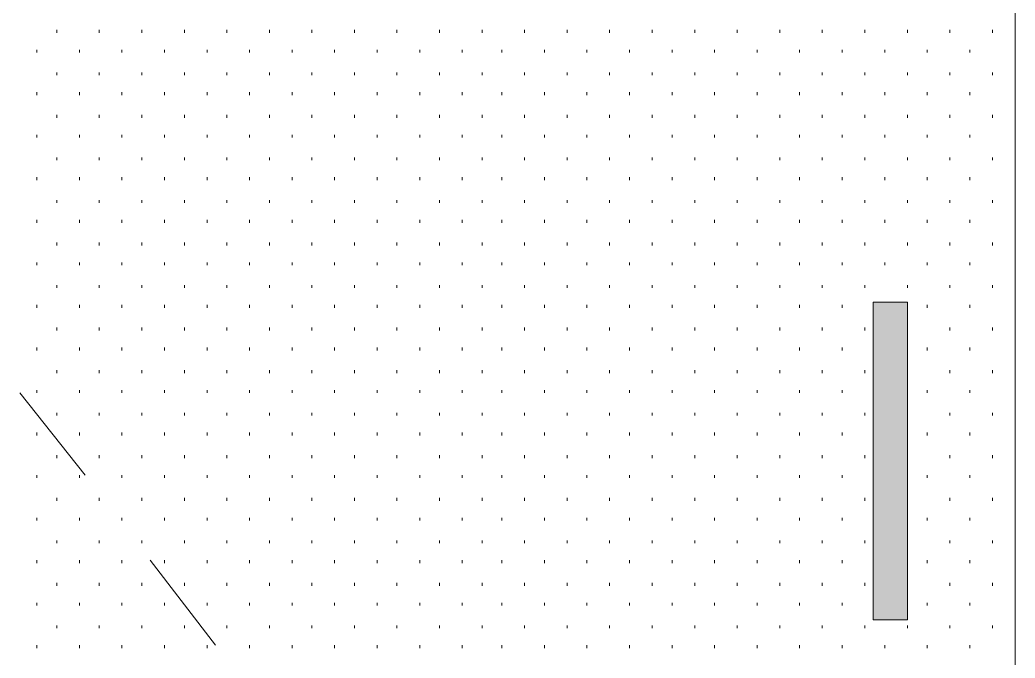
# Model space of a CAD drawing. Header units: inches. Extents: x -6061 to 13621, y -296 to 7483.
# Drawn here: x 12530.07 to 12558.18, y 699.49 to 717.51 of the extents above; entities that cross this region are included whole.
import ezdxf
from ezdxf.xclip import XClip

# ---------------------------------------------------------------- set-up
doc = ezdxf.new("R2010")
doc.units = ezdxf.units.IN
doc.header["$MEASUREMENT"] = 0
doc.header["$XCLIPFRAME"] = 0
doc.layers.get('0').update_dxf_attribs({"linetype": 'CONTINUOUS'})

# ---------------------------------------------------------------- blocks, each defined once
blk = doc.blocks.new('MF6_2')
at = {"true_color": 0xffffff}
blk.add_hatch(color=7, dxfattribs=at).paths.add_polyline_path([(332.486, 477.986), (351.536, 477.986), (351.536, 527.431), (332.486, 527.431)])

msp = doc.modelspace()

# ---------------------------------------------------------------- linework, layer by layer
at = {"color": 7, "linetype": 'Continuous', "lineweight": 9, "true_color": 0x000007}
for p, q in [((12558.18062, 766.56433), (12558.18062, 670.53582)), ((12558.18062, 764.08153), (12558.18062, 670.53582)), ((12554.1761, 709.5399), (12554.1761, 700.56976)), ((12555.13719, 709.5399), (12554.1761, 709.5399)), ((12554.1761, 709.5399), (12555.13719, 709.5399)), ((12554.1761, 700.56976), (12554.1761, 709.5399)), ((12555.13719, 700.56976), (12555.13719, 709.5399)), ((12555.13719, 709.5399), (12555.13719, 700.56976)), ((12531.91094, 704.65438), (12530.06886, 706.977)), ((12535.5951, 699.84895), (12533.75302, 702.25166)), ((12554.1761, 700.56976), (12555.13719, 700.56976)), ((12555.13719, 700.56976), (12554.1761, 700.56976))]:
    msp.add_line(p, q, dxfattribs=at)
at = {"color": 7, "linetype": 'Continuous', "lineweight": 9, "true_color": 0xffffff}
for p, q in [((12531.11004, 717.14849), (12531.11004, 717.22858)), ((12532.31139, 717.14849), (12532.31139, 717.22858)), ((12533.51275, 717.14849), (12533.51275, 717.22858)), ((12534.71411, 717.14849), (12534.71411, 717.22858)), ((12535.91547, 717.14849), (12535.91547, 717.22858)), ((12537.11682, 717.14849), (12537.11682, 717.22858)), ((12538.31818, 717.14849), (12538.31818, 717.22858)), ((12539.51954, 717.14849), (12539.51954, 717.22858)), ((12540.7209, 717.14849), (12540.7209, 717.22858)), ((12541.92225, 717.14849), (12541.92225, 717.22858)), ((12543.12361, 717.14849), (12543.12361, 717.22858)), ((12544.32497, 717.14849), (12544.32497, 717.22858)), ((12545.52633, 717.14849), (12545.52633, 717.22858)), ((12546.72768, 717.14849), (12546.72768, 717.22858)), ((12547.92904, 717.14849), (12547.92904, 717.22858)), ((12549.1304, 717.14849), (12549.1304, 717.22858)), ((12550.33176, 717.14849), (12550.33176, 717.22858)), ((12551.53311, 717.14849), (12551.53311, 717.22858)), ((12552.73447, 717.14849), (12552.73447, 717.22858)), ((12553.93583, 717.14849), (12553.93583, 717.22858)), ((12555.13719, 717.14849), (12555.13719, 717.22858)), ((12556.33854, 717.14849), (12556.33854, 717.22858)), ((12557.5399, 717.14849), (12557.5399, 717.22858)), ((12530.5494, 716.58786), (12530.5494, 716.66795)), ((12531.75076, 716.58786), (12531.75076, 716.66795)), ((12532.95212, 716.58786), (12532.95212, 716.66795)), ((12534.15347, 716.58786), (12534.15347, 716.66795)), ((12535.35483, 716.58786), (12535.35483, 716.66795)), ((12536.55619, 716.58786), (12536.55619, 716.66795)), ((12537.75755, 716.58786), (12537.75755, 716.66795)), ((12538.9589, 716.58786), (12538.9589, 716.66795)), ((12540.16026, 716.58786), (12540.16026, 716.66795)), ((12541.36162, 716.58786), (12541.36162, 716.66795)), ((12542.56298, 716.58786), (12542.56298, 716.66795)), ((12543.68424, 716.58786), (12543.68424, 716.66795)), ((12544.8856, 716.58786), (12544.8856, 716.66795)), ((12546.08696, 716.58786), (12546.08696, 716.66795)), ((12547.28832, 716.58786), (12547.28832, 716.66795)), ((12548.48967, 716.58786), (12548.48967, 716.66795)), ((12549.69103, 716.58786), (12549.69103, 716.66795)), ((12550.89239, 716.58786), (12550.89239, 716.66795)), ((12552.09375, 716.58786), (12552.09375, 716.66795)), ((12553.2951, 716.58786), (12553.2951, 716.66795)), ((12554.49646, 716.58786), (12554.49646, 716.66795)), ((12555.69782, 716.58786), (12555.69782, 716.66795)), ((12556.89918, 716.58786), (12556.89918, 716.66795)), ((12531.11004, 715.94714), (12531.11004, 716.02723)), ((12532.31139, 715.94714), (12532.31139, 716.02723)), ((12533.51275, 715.94714), (12533.51275, 716.02723)), ((12534.71411, 715.94714), (12534.71411, 716.02723)), ((12535.91547, 715.94714), (12535.91547, 716.02723)), ((12537.11682, 715.94714), (12537.11682, 716.02723)), ((12538.31818, 715.94714), (12538.31818, 716.02723)), ((12539.51954, 715.94714), (12539.51954, 716.02723)), ((12540.7209, 715.94714), (12540.7209, 716.02723)), ((12541.92225, 715.94714), (12541.92225, 716.02723)), ((12543.12361, 715.94714), (12543.12361, 716.02723)), ((12544.32497, 715.94714), (12544.32497, 716.02723)), ((12545.52633, 715.94714), (12545.52633, 716.02723)), ((12546.72768, 715.94714), (12546.72768, 716.02723)), ((12547.92904, 715.94714), (12547.92904, 716.02723)), ((12549.1304, 715.94714), (12549.1304, 716.02723)), ((12550.33176, 715.94714), (12550.33176, 716.02723)), ((12551.53311, 715.94714), (12551.53311, 716.02723)), ((12552.73447, 715.94714), (12552.73447, 716.02723)), ((12553.93583, 715.94714), (12553.93583, 716.02723)), ((12555.13719, 715.94714), (12555.13719, 716.02723)), ((12556.33854, 715.94714), (12556.33854, 716.02723)), ((12557.5399, 715.94714), (12557.5399, 716.02723)), ((12530.5494, 715.3865), (12530.5494, 715.46659)), ((12531.75076, 715.3865), (12531.75076, 715.46659)), ((12532.95212, 715.3865), (12532.95212, 715.46659)), ((12534.15347, 715.3865), (12534.15347, 715.46659)), ((12535.35483, 715.3865), (12535.35483, 715.46659)), ((12536.55619, 715.3865), (12536.55619, 715.46659)), ((12537.75755, 715.3865), (12537.75755, 715.46659)), ((12538.9589, 715.3865), (12538.9589, 715.46659)), ((12540.16026, 715.3865), (12540.16026, 715.46659)), ((12541.36162, 715.3865), (12541.36162, 715.46659)), ((12542.56298, 715.3865), (12542.56298, 715.46659)), ((12543.68424, 715.3865), (12543.68424, 715.46659)), ((12544.8856, 715.3865), (12544.8856, 715.46659)), ((12546.08696, 715.3865), (12546.08696, 715.46659)), ((12547.28832, 715.3865), (12547.28832, 715.46659)), ((12548.48967, 715.3865), (12548.48967, 715.46659)), ((12549.69103, 715.3865), (12549.69103, 715.46659)), ((12550.89239, 715.3865), (12550.89239, 715.46659)), ((12552.09375, 715.3865), (12552.09375, 715.46659)), ((12553.2951, 715.3865), (12553.2951, 715.46659)), ((12554.49646, 715.3865), (12554.49646, 715.46659)), ((12555.69782, 715.3865), (12555.69782, 715.46659)), ((12556.89918, 715.3865), (12556.89918, 715.46659)), ((12531.11004, 714.74578), (12531.11004, 714.82587)), ((12532.31139, 714.74578), (12532.31139, 714.82587)), ((12533.51275, 714.74578), (12533.51275, 714.82587)), ((12534.71411, 714.74578), (12534.71411, 714.82587)), ((12535.91547, 714.74578), (12535.91547, 714.82587)), ((12537.11682, 714.74578), (12537.11682, 714.82587)), ((12538.31818, 714.74578), (12538.31818, 714.82587)), ((12539.51954, 714.74578), (12539.51954, 714.82587)), ((12540.7209, 714.74578), (12540.7209, 714.82587)), ((12541.92225, 714.74578), (12541.92225, 714.82587)), ((12543.12361, 714.74578), (12543.12361, 714.82587)), ((12544.32497, 714.74578), (12544.32497, 714.82587)), ((12545.52633, 714.74578), (12545.52633, 714.82587)), ((12546.72768, 714.74578), (12546.72768, 714.82587)), ((12547.92904, 714.74578), (12547.92904, 714.82587)), ((12549.1304, 714.74578), (12549.1304, 714.82587)), ((12550.33176, 714.74578), (12550.33176, 714.82587)), ((12551.53311, 714.74578), (12551.53311, 714.82587)), ((12552.73447, 714.74578), (12552.73447, 714.82587)), ((12553.93583, 714.74578), (12553.93583, 714.82587)), ((12555.13719, 714.74578), (12555.13719, 714.82587)), ((12556.33854, 714.74578), (12556.33854, 714.82587)), ((12557.5399, 714.74578), (12557.5399, 714.82587)), ((12530.5494, 714.18515), (12530.5494, 714.26524)), ((12531.75076, 714.18515), (12531.75076, 714.26524)), ((12532.95212, 714.18515), (12532.95212, 714.26524)), ((12534.15347, 714.18515), (12534.15347, 714.26524)), ((12535.35483, 714.18515), (12535.35483, 714.26524)), ((12536.55619, 714.18515), (12536.55619, 714.26524)), ((12537.75755, 714.18515), (12537.75755, 714.26524)), ((12538.9589, 714.18515), (12538.9589, 714.26524)), ((12540.16026, 714.18515), (12540.16026, 714.26524)), ((12541.36162, 714.18515), (12541.36162, 714.26524)), ((12542.56298, 714.18515), (12542.56298, 714.26524)), ((12543.68424, 714.18515), (12543.68424, 714.26524)), ((12544.8856, 714.18515), (12544.8856, 714.26524)), ((12546.08696, 714.18515), (12546.08696, 714.26524)), ((12547.28832, 714.18515), (12547.28832, 714.26524)), ((12548.48967, 714.18515), (12548.48967, 714.26524)), ((12549.69103, 714.18515), (12549.69103, 714.26524)), ((12550.89239, 714.18515), (12550.89239, 714.26524)), ((12552.09375, 714.18515), (12552.09375, 714.26524)), ((12553.2951, 714.18515), (12553.2951, 714.26524)), ((12554.49646, 714.18515), (12554.49646, 714.26524)), ((12555.69782, 714.18515), (12555.69782, 714.26524)), ((12556.89918, 714.18515), (12556.89918, 714.26524)), ((12531.11004, 713.54442), (12531.11004, 713.62451)), ((12532.31139, 713.54442), (12532.31139, 713.62451)), ((12533.51275, 713.54442), (12533.51275, 713.62451)), ((12534.71411, 713.54442), (12534.71411, 713.62451)), ((12535.91547, 713.54442), (12535.91547, 713.62451)), ((12537.11682, 713.54442), (12537.11682, 713.62451)), ((12538.31818, 713.54442), (12538.31818, 713.62451)), ((12539.51954, 713.54442), (12539.51954, 713.62451)), ((12540.7209, 713.54442), (12540.7209, 713.62451)), ((12541.92225, 713.54442), (12541.92225, 713.62451)), ((12543.12361, 713.54442), (12543.12361, 713.62451)), ((12544.32497, 713.54442), (12544.32497, 713.62451)), ((12545.52633, 713.54442), (12545.52633, 713.62451)), ((12546.72768, 713.54442), (12546.72768, 713.62451)), ((12547.92904, 713.54442), (12547.92904, 713.62451)), ((12549.1304, 713.54442), (12549.1304, 713.62451)), ((12550.33176, 713.54442), (12550.33176, 713.62451)), ((12551.53311, 713.54442), (12551.53311, 713.62451)), ((12552.73447, 713.54442), (12552.73447, 713.62451)), ((12553.93583, 713.54442), (12553.93583, 713.62451)), ((12555.13719, 713.54442), (12555.13719, 713.62451)), ((12556.33854, 713.54442), (12556.33854, 713.62451)), ((12557.5399, 713.54442), (12557.5399, 713.62451)), ((12530.5494, 712.98379), (12530.5494, 713.06388)), ((12531.75076, 712.98379), (12531.75076, 713.06388)), ((12532.95212, 712.98379), (12532.95212, 713.06388)), ((12534.15347, 712.98379), (12534.15347, 713.06388)), ((12535.35483, 712.98379), (12535.35483, 713.06388)), ((12536.55619, 712.98379), (12536.55619, 713.06388)), ((12537.75755, 712.98379), (12537.75755, 713.06388)), ((12538.9589, 712.98379), (12538.9589, 713.06388)), ((12540.16026, 712.98379), (12540.16026, 713.06388)), ((12541.36162, 712.98379), (12541.36162, 713.06388)), ((12542.56298, 712.98379), (12542.56298, 713.06388)), ((12543.68424, 712.98379), (12543.68424, 713.06388)), ((12544.8856, 712.98379), (12544.8856, 713.06388)), ((12546.08696, 712.98379), (12546.08696, 713.06388)), ((12547.28832, 712.98379), (12547.28832, 713.06388)), ((12548.48967, 712.98379), (12548.48967, 713.06388)), ((12549.69103, 712.98379), (12549.69103, 713.06388)), ((12550.89239, 712.98379), (12550.89239, 713.06388)), ((12552.09375, 712.98379), (12552.09375, 713.06388)), ((12553.2951, 712.98379), (12553.2951, 713.06388)), ((12554.49646, 712.98379), (12554.49646, 713.06388)), ((12555.69782, 712.98379), (12555.69782, 713.06388)), ((12556.89918, 712.98379), (12556.89918, 713.06388)), ((12531.11004, 712.34306), (12531.11004, 712.42315)), ((12532.31139, 712.34306), (12532.31139, 712.42315)), ((12533.51275, 712.34306), (12533.51275, 712.42315)), ((12534.71411, 712.34306), (12534.71411, 712.42315)), ((12535.91547, 712.34306), (12535.91547, 712.42315)), ((12537.11682, 712.34306), (12537.11682, 712.42315)), ((12538.31818, 712.34306), (12538.31818, 712.42315)), ((12539.51954, 712.34306), (12539.51954, 712.42315)), ((12540.7209, 712.34306), (12540.7209, 712.42315)), ((12541.92225, 712.34306), (12541.92225, 712.42315)), ((12543.12361, 712.34306), (12543.12361, 712.42315)), ((12544.32497, 712.34306), (12544.32497, 712.42315)), ((12545.52633, 712.34306), (12545.52633, 712.42315)), ((12546.72768, 712.34306), (12546.72768, 712.42315)), ((12547.92904, 712.34306), (12547.92904, 712.42315)), ((12549.1304, 712.34306), (12549.1304, 712.42315)), ((12550.33176, 712.34306), (12550.33176, 712.42315)), ((12551.53311, 712.34306), (12551.53311, 712.42315)), ((12552.73447, 712.34306), (12552.73447, 712.42315)), ((12553.93583, 712.34306), (12553.93583, 712.42315)), ((12555.13719, 712.34306), (12555.13719, 712.42315)), ((12556.33854, 712.34306), (12556.33854, 712.42315)), ((12557.5399, 712.34306), (12557.5399, 712.42315)), ((12530.5494, 711.78243), (12530.5494, 711.86252)), ((12531.75076, 711.78243), (12531.75076, 711.86252)), ((12532.95212, 711.78243), (12532.95212, 711.86252)), ((12534.15347, 711.78243), (12534.15347, 711.86252)), ((12535.35483, 711.78243), (12535.35483, 711.86252)), ((12536.55619, 711.78243), (12536.55619, 711.86252)), ((12537.75755, 711.78243), (12537.75755, 711.86252)), ((12538.9589, 711.78243), (12538.9589, 711.86252)), ((12540.16026, 711.78243), (12540.16026, 711.86252)), ((12541.36162, 711.78243), (12541.36162, 711.86252)), ((12542.56298, 711.78243), (12542.56298, 711.86252)), ((12543.68424, 711.78243), (12543.68424, 711.86252)), ((12544.8856, 711.78243), (12544.8856, 711.86252)), ((12546.08696, 711.78243), (12546.08696, 711.86252)), ((12547.28832, 711.78243), (12547.28832, 711.86252)), ((12548.48967, 711.78243), (12548.48967, 711.86252)), ((12549.69103, 711.78243), (12549.69103, 711.86252)), ((12550.89239, 711.78243), (12550.89239, 711.86252)), ((12552.09375, 711.78243), (12552.09375, 711.86252)), ((12553.2951, 711.78243), (12553.2951, 711.86252)), ((12554.49646, 711.78243), (12554.49646, 711.86252)), ((12555.69782, 711.78243), (12555.69782, 711.86252)), ((12556.89918, 711.78243), (12556.89918, 711.86252)), ((12531.11004, 711.14171), (12531.11004, 711.2218)), ((12532.31139, 711.14171), (12532.31139, 711.2218)), ((12533.51275, 711.14171), (12533.51275, 711.2218)), ((12534.71411, 711.14171), (12534.71411, 711.2218)), ((12535.91547, 711.14171), (12535.91547, 711.2218)), ((12537.11682, 711.14171), (12537.11682, 711.2218)), ((12538.31818, 711.14171), (12538.31818, 711.2218)), ((12539.51954, 711.14171), (12539.51954, 711.2218)), ((12540.7209, 711.14171), (12540.7209, 711.2218)), ((12541.92225, 711.14171), (12541.92225, 711.2218)), ((12543.12361, 711.14171), (12543.12361, 711.2218)), ((12544.32497, 711.14171), (12544.32497, 711.2218)), ((12545.52633, 711.14171), (12545.52633, 711.2218)), ((12546.72768, 711.14171), (12546.72768, 711.2218)), ((12547.92904, 711.14171), (12547.92904, 711.2218)), ((12549.1304, 711.14171), (12549.1304, 711.2218)), ((12550.33176, 711.14171), (12550.33176, 711.2218)), ((12551.53311, 711.14171), (12551.53311, 711.2218)), ((12552.73447, 711.14171), (12552.73447, 711.2218)), ((12553.93583, 711.14171), (12553.93583, 711.2218)), ((12555.13719, 711.14171), (12555.13719, 711.2218)), ((12556.33854, 711.14171), (12556.33854, 711.2218)), ((12557.5399, 711.14171), (12557.5399, 711.2218)), ((12530.5494, 710.58107), (12530.5494, 710.66116)), ((12531.75076, 710.58107), (12531.75076, 710.66116)), ((12532.95212, 710.58107), (12532.95212, 710.66116)), ((12534.15347, 710.58107), (12534.15347, 710.66116)), ((12535.35483, 710.58107), (12535.35483, 710.66116)), ((12536.55619, 710.58107), (12536.55619, 710.66116)), ((12537.75755, 710.58107), (12537.75755, 710.66116)), ((12538.9589, 710.58107), (12538.9589, 710.66116)), ((12540.16026, 710.58107), (12540.16026, 710.66116)), ((12541.36162, 710.58107), (12541.36162, 710.66116)), ((12542.56298, 710.58107), (12542.56298, 710.66116)), ((12543.68424, 710.58107), (12543.68424, 710.66116)), ((12544.8856, 710.58107), (12544.8856, 710.66116)), ((12546.08696, 710.58107), (12546.08696, 710.66116)), ((12547.28832, 710.58107), (12547.28832, 710.66116)), ((12548.48967, 710.58107), (12548.48967, 710.66116)), ((12549.69103, 710.58107), (12549.69103, 710.66116)), ((12550.89239, 710.58107), (12550.89239, 710.66116)), ((12552.09375, 710.58107), (12552.09375, 710.66116)), ((12553.2951, 710.58107), (12553.2951, 710.66116)), ((12554.49646, 710.58107), (12554.49646, 710.66116)), ((12555.69782, 710.58107), (12555.69782, 710.66116)), ((12556.89918, 710.58107), (12556.89918, 710.66116)), ((12531.11004, 709.94035), (12531.11004, 710.02044)), ((12532.31139, 709.94035), (12532.31139, 710.02044)), ((12533.51275, 709.94035), (12533.51275, 710.02044)), ((12534.71411, 709.94035), (12534.71411, 710.02044)), ((12535.91547, 709.94035), (12535.91547, 710.02044)), ((12537.11682, 709.94035), (12537.11682, 710.02044)), ((12538.31818, 709.94035), (12538.31818, 710.02044)), ((12539.51954, 709.94035), (12539.51954, 710.02044)), ((12540.7209, 709.94035), (12540.7209, 710.02044)), ((12541.92225, 709.94035), (12541.92225, 710.02044)), ((12543.12361, 709.94035), (12543.12361, 710.02044)), ((12544.32497, 709.94035), (12544.32497, 710.02044)), ((12545.52633, 709.94035), (12545.52633, 710.02044)), ((12546.72768, 709.94035), (12546.72768, 710.02044)), ((12547.92904, 709.94035), (12547.92904, 710.02044)), ((12549.1304, 709.94035), (12549.1304, 710.02044)), ((12550.33176, 709.94035), (12550.33176, 710.02044)), ((12551.53311, 709.94035), (12551.53311, 710.02044)), ((12552.73447, 709.94035), (12552.73447, 710.02044)), ((12553.93583, 709.94035), (12553.93583, 710.02044)), ((12555.13719, 709.94035), (12555.13719, 710.02044)), ((12556.33854, 709.94035), (12556.33854, 710.02044)), ((12557.5399, 709.94035), (12557.5399, 710.02044)), ((12530.5494, 709.37972), (12530.5494, 709.45981)), ((12531.75076, 709.37972), (12531.75076, 709.45981)), ((12532.95212, 709.37972), (12532.95212, 709.45981)), ((12534.15347, 709.37972), (12534.15347, 709.45981)), ((12535.35483, 709.37972), (12535.35483, 709.45981)), ((12536.55619, 709.37972), (12536.55619, 709.45981)), ((12537.75755, 709.37972), (12537.75755, 709.45981)), ((12538.9589, 709.37972), (12538.9589, 709.45981)), ((12540.16026, 709.37972), (12540.16026, 709.45981)), ((12541.36162, 709.37972), (12541.36162, 709.45981)), ((12542.56298, 709.37972), (12542.56298, 709.45981)), ((12543.68424, 709.37972), (12543.68424, 709.45981)), ((12544.8856, 709.37972), (12544.8856, 709.45981)), ((12546.08696, 709.37972), (12546.08696, 709.45981)), ((12547.28832, 709.37972), (12547.28832, 709.45981)), ((12548.48967, 709.37972), (12548.48967, 709.45981)), ((12549.69103, 709.37972), (12549.69103, 709.45981)), ((12550.89239, 709.37972), (12550.89239, 709.45981)), ((12552.09375, 709.37972), (12552.09375, 709.45981)), ((12553.2951, 709.37972), (12553.2951, 709.45981)), ((12555.69782, 709.37972), (12555.69782, 709.45981)), ((12556.89918, 709.37972), (12556.89918, 709.45981)), ((12531.11004, 708.73899), (12531.11004, 708.81908)), ((12532.31139, 708.73899), (12532.31139, 708.81908)), ((12533.51275, 708.73899), (12533.51275, 708.81908)), ((12534.71411, 708.73899), (12534.71411, 708.81908)), ((12535.91547, 708.73899), (12535.91547, 708.81908)), ((12537.11682, 708.73899), (12537.11682, 708.81908)), ((12538.31818, 708.73899), (12538.31818, 708.81908)), ((12539.51954, 708.73899), (12539.51954, 708.81908)), ((12540.7209, 708.73899), (12540.7209, 708.81908)), ((12541.92225, 708.73899), (12541.92225, 708.81908)), ((12543.12361, 708.73899), (12543.12361, 708.81908)), ((12544.32497, 708.73899), (12544.32497, 708.81908)), ((12545.52633, 708.73899), (12545.52633, 708.81908)), ((12546.72768, 708.73899), (12546.72768, 708.81908)), ((12547.92904, 708.73899), (12547.92904, 708.81908)), ((12549.1304, 708.73899), (12549.1304, 708.81908)), ((12550.33176, 708.73899), (12550.33176, 708.81908)), ((12551.53311, 708.73899), (12551.53311, 708.81908)), ((12552.73447, 708.73899), (12552.73447, 708.81908)), ((12553.93583, 708.73899), (12553.93583, 708.81908)), ((12556.33854, 708.73899), (12556.33854, 708.81908)), ((12557.5399, 708.73899), (12557.5399, 708.81908)), ((12530.5494, 708.17836), (12530.5494, 708.25845)), ((12531.75076, 708.17836), (12531.75076, 708.25845)), ((12532.95212, 708.17836), (12532.95212, 708.25845)), ((12534.15347, 708.17836), (12534.15347, 708.25845)), ((12535.35483, 708.17836), (12535.35483, 708.25845)), ((12536.55619, 708.17836), (12536.55619, 708.25845)), ((12537.75755, 708.17836), (12537.75755, 708.25845)), ((12538.9589, 708.17836), (12538.9589, 708.25845)), ((12540.16026, 708.17836), (12540.16026, 708.25845)), ((12541.36162, 708.17836), (12541.36162, 708.25845)), ((12542.56298, 708.17836), (12542.56298, 708.25845)), ((12543.68424, 708.17836), (12543.68424, 708.25845)), ((12544.8856, 708.17836), (12544.8856, 708.25845)), ((12546.08696, 708.17836), (12546.08696, 708.25845)), ((12547.28832, 708.17836), (12547.28832, 708.25845)), ((12548.48967, 708.17836), (12548.48967, 708.25845)), ((12549.69103, 708.17836), (12549.69103, 708.25845)), ((12550.89239, 708.17836), (12550.89239, 708.25845)), ((12552.09375, 708.17836), (12552.09375, 708.25845)), ((12553.2951, 708.17836), (12553.2951, 708.25845)), ((12555.69782, 708.17836), (12555.69782, 708.25845)), ((12556.89918, 708.17836), (12556.89918, 708.25845)), ((12531.11004, 707.53763), (12531.11004, 707.61772)), ((12532.31139, 707.53763), (12532.31139, 707.61772)), ((12533.51275, 707.53763), (12533.51275, 707.61772)), ((12534.71411, 707.53763), (12534.71411, 707.61772)), ((12535.91547, 707.53763), (12535.91547, 707.61772)), ((12537.11682, 707.53763), (12537.11682, 707.61772)), ((12538.31818, 707.53763), (12538.31818, 707.61772)), ((12539.51954, 707.53763), (12539.51954, 707.61772)), ((12540.7209, 707.53763), (12540.7209, 707.61772)), ((12541.92225, 707.53763), (12541.92225, 707.61772)), ((12543.12361, 707.53763), (12543.12361, 707.61772)), ((12544.32497, 707.53763), (12544.32497, 707.61772)), ((12545.52633, 707.53763), (12545.52633, 707.61772)), ((12546.72768, 707.53763), (12546.72768, 707.61772)), ((12547.92904, 707.53763), (12547.92904, 707.61772)), ((12549.1304, 707.53763), (12549.1304, 707.61772)), ((12550.33176, 707.53763), (12550.33176, 707.61772)), ((12551.53311, 707.53763), (12551.53311, 707.61772)), ((12552.73447, 707.53763), (12552.73447, 707.61772)), ((12553.93583, 707.53763), (12553.93583, 707.61772)), ((12556.33854, 707.53763), (12556.33854, 707.61772)), ((12557.5399, 707.53763), (12557.5399, 707.61772)), ((12530.5494, 706.977), (12530.5494, 707.05709)), ((12531.75076, 706.977), (12531.75076, 707.05709)), ((12532.95212, 706.977), (12532.95212, 707.05709)), ((12534.15347, 706.977), (12534.15347, 707.05709)), ((12535.35483, 706.977), (12535.35483, 707.05709)), ((12536.55619, 706.977), (12536.55619, 707.05709)), ((12537.75755, 706.977), (12537.75755, 707.05709)), ((12538.9589, 706.977), (12538.9589, 707.05709)), ((12540.16026, 706.977), (12540.16026, 707.05709)), ((12541.36162, 706.977), (12541.36162, 707.05709)), ((12542.56298, 706.977), (12542.56298, 707.05709)), ((12543.68424, 706.977), (12543.68424, 707.05709)), ((12544.8856, 706.977), (12544.8856, 707.05709)), ((12546.08696, 706.977), (12546.08696, 707.05709)), ((12547.28832, 706.977), (12547.28832, 707.05709)), ((12548.48967, 706.977), (12548.48967, 707.05709)), ((12549.69103, 706.977), (12549.69103, 707.05709)), ((12550.89239, 706.977), (12550.89239, 707.05709)), ((12552.09375, 706.977), (12552.09375, 707.05709)), ((12553.2951, 706.977), (12553.2951, 707.05709)), ((12555.69782, 706.977), (12555.69782, 707.05709)), ((12556.89918, 706.977), (12556.89918, 707.05709)), ((12531.11004, 706.33628), (12531.11004, 706.41637)), ((12532.31139, 706.33628), (12532.31139, 706.41637)), ((12533.51275, 706.33628), (12533.51275, 706.41637)), ((12534.71411, 706.33628), (12534.71411, 706.41637)), ((12535.91547, 706.33628), (12535.91547, 706.41637)), ((12537.11682, 706.33628), (12537.11682, 706.41637)), ((12538.31818, 706.33628), (12538.31818, 706.41637)), ((12539.51954, 706.33628), (12539.51954, 706.41637)), ((12540.7209, 706.33628), (12540.7209, 706.41637)), ((12541.92225, 706.33628), (12541.92225, 706.41637)), ((12543.12361, 706.33628), (12543.12361, 706.41637)), ((12544.32497, 706.33628), (12544.32497, 706.41637)), ((12545.52633, 706.33628), (12545.52633, 706.41637)), ((12546.72768, 706.33628), (12546.72768, 706.41637)), ((12547.92904, 706.33628), (12547.92904, 706.41637)), ((12549.1304, 706.33628), (12549.1304, 706.41637)), ((12550.33176, 706.33628), (12550.33176, 706.41637)), ((12551.53311, 706.33628), (12551.53311, 706.41637)), ((12552.73447, 706.33628), (12552.73447, 706.41637)), ((12553.93583, 706.33628), (12553.93583, 706.41637)), ((12556.33854, 706.33628), (12556.33854, 706.41637)), ((12557.5399, 706.33628), (12557.5399, 706.41637)), ((12530.5494, 705.77564), (12530.5494, 705.85573)), ((12531.75076, 705.77564), (12531.75076, 705.85573)), ((12532.95212, 705.77564), (12532.95212, 705.85573)), ((12534.15347, 705.77564), (12534.15347, 705.85573)), ((12535.35483, 705.77564), (12535.35483, 705.85573)), ((12536.55619, 705.77564), (12536.55619, 705.85573)), ((12537.75755, 705.77564), (12537.75755, 705.85573)), ((12538.9589, 705.77564), (12538.9589, 705.85573)), ((12540.16026, 705.77564), (12540.16026, 705.85573)), ((12541.36162, 705.77564), (12541.36162, 705.85573)), ((12542.56298, 705.77564), (12542.56298, 705.85573)), ((12543.68424, 705.77564), (12543.68424, 705.85573)), ((12544.8856, 705.77564), (12544.8856, 705.85573)), ((12546.08696, 705.77564), (12546.08696, 705.85573)), ((12547.28832, 705.77564), (12547.28832, 705.85573)), ((12548.48967, 705.77564), (12548.48967, 705.85573)), ((12549.69103, 705.77564), (12549.69103, 705.85573)), ((12550.89239, 705.77564), (12550.89239, 705.85573)), ((12552.09375, 705.77564), (12552.09375, 705.85573)), ((12553.2951, 705.77564), (12553.2951, 705.85573)), ((12555.69782, 705.77564), (12555.69782, 705.85573)), ((12556.89918, 705.77564), (12556.89918, 705.85573)), ((12531.11004, 705.13492), (12531.11004, 705.21501)), ((12532.31139, 705.13492), (12532.31139, 705.21501)), ((12533.51275, 705.13492), (12533.51275, 705.21501)), ((12534.71411, 705.13492), (12534.71411, 705.21501)), ((12535.91547, 705.13492), (12535.91547, 705.21501)), ((12537.11682, 705.13492), (12537.11682, 705.21501)), ((12538.31818, 705.13492), (12538.31818, 705.21501)), ((12539.51954, 705.13492), (12539.51954, 705.21501)), ((12540.7209, 705.13492), (12540.7209, 705.21501)), ((12541.92225, 705.13492), (12541.92225, 705.21501)), ((12543.12361, 705.13492), (12543.12361, 705.21501)), ((12544.32497, 705.13492), (12544.32497, 705.21501)), ((12545.52633, 705.13492), (12545.52633, 705.21501)), ((12546.72768, 705.13492), (12546.72768, 705.21501)), ((12547.92904, 705.13492), (12547.92904, 705.21501)), ((12549.1304, 705.13492), (12549.1304, 705.21501)), ((12550.33176, 705.13492), (12550.33176, 705.21501)), ((12551.53311, 705.13492), (12551.53311, 705.21501)), ((12552.73447, 705.13492), (12552.73447, 705.21501)), ((12553.93583, 705.13492), (12553.93583, 705.21501)), ((12556.33854, 705.13492), (12556.33854, 705.21501)), ((12557.5399, 705.13492), (12557.5399, 705.21501)), ((12530.5494, 704.57429), (12530.5494, 704.65438)), ((12531.75076, 704.57429), (12531.75076, 704.65438)), ((12532.95212, 704.57429), (12532.95212, 704.65438)), ((12534.15347, 704.57429), (12534.15347, 704.65438)), ((12535.35483, 704.57429), (12535.35483, 704.65438)), ((12536.55619, 704.57429), (12536.55619, 704.65438)), ((12537.75755, 704.57429), (12537.75755, 704.65438)), ((12538.9589, 704.57429), (12538.9589, 704.65438)), ((12540.16026, 704.57429), (12540.16026, 704.65438)), ((12541.36162, 704.57429), (12541.36162, 704.65438)), ((12542.56298, 704.57429), (12542.56298, 704.65438)), ((12543.68424, 704.57429), (12543.68424, 704.65438)), ((12544.8856, 704.57429), (12544.8856, 704.65438)), ((12546.08696, 704.57429), (12546.08696, 704.65438)), ((12547.28832, 704.57429), (12547.28832, 704.65438)), ((12548.48967, 704.57429), (12548.48967, 704.65438)), ((12549.69103, 704.57429), (12549.69103, 704.65438)), ((12550.89239, 704.57429), (12550.89239, 704.65438)), ((12552.09375, 704.57429), (12552.09375, 704.65438)), ((12553.2951, 704.57429), (12553.2951, 704.65438)), ((12555.69782, 704.57429), (12555.69782, 704.65438)), ((12556.89918, 704.57429), (12556.89918, 704.65438)), ((12531.11004, 703.93356), (12531.11004, 704.01365)), ((12532.31139, 703.93356), (12532.31139, 704.01365)), ((12533.51275, 703.93356), (12533.51275, 704.01365)), ((12534.71411, 703.93356), (12534.71411, 704.01365)), ((12535.91547, 703.93356), (12535.91547, 704.01365)), ((12537.11682, 703.93356), (12537.11682, 704.01365)), ((12538.31818, 703.93356), (12538.31818, 704.01365)), ((12539.51954, 703.93356), (12539.51954, 704.01365)), ((12540.7209, 703.93356), (12540.7209, 704.01365)), ((12541.92225, 703.93356), (12541.92225, 704.01365)), ((12543.12361, 703.93356), (12543.12361, 704.01365)), ((12544.32497, 703.93356), (12544.32497, 704.01365)), ((12545.52633, 703.93356), (12545.52633, 704.01365)), ((12546.72768, 703.93356), (12546.72768, 704.01365)), ((12547.92904, 703.93356), (12547.92904, 704.01365)), ((12549.1304, 703.93356), (12549.1304, 704.01365)), ((12550.33176, 703.93356), (12550.33176, 704.01365)), ((12551.53311, 703.93356), (12551.53311, 704.01365)), ((12552.73447, 703.93356), (12552.73447, 704.01365)), ((12553.93583, 703.93356), (12553.93583, 704.01365)), ((12556.33854, 703.93356), (12556.33854, 704.01365)), ((12557.5399, 703.93356), (12557.5399, 704.01365)), ((12530.5494, 703.37293), (12530.5494, 703.45302)), ((12531.75076, 703.37293), (12531.75076, 703.45302)), ((12532.95212, 703.37293), (12532.95212, 703.45302)), ((12534.15347, 703.37293), (12534.15347, 703.45302)), ((12535.35483, 703.37293), (12535.35483, 703.45302)), ((12536.55619, 703.37293), (12536.55619, 703.45302)), ((12537.75755, 703.37293), (12537.75755, 703.45302)), ((12538.9589, 703.37293), (12538.9589, 703.45302)), ((12540.16026, 703.37293), (12540.16026, 703.45302)), ((12541.36162, 703.37293), (12541.36162, 703.45302)), ((12542.56298, 703.37293), (12542.56298, 703.45302)), ((12543.68424, 703.37293), (12543.68424, 703.45302)), ((12544.8856, 703.37293), (12544.8856, 703.45302)), ((12546.08696, 703.37293), (12546.08696, 703.45302)), ((12547.28832, 703.37293), (12547.28832, 703.45302)), ((12548.48967, 703.37293), (12548.48967, 703.45302)), ((12549.69103, 703.37293), (12549.69103, 703.45302)), ((12550.89239, 703.37293), (12550.89239, 703.45302)), ((12552.09375, 703.37293), (12552.09375, 703.45302)), ((12553.2951, 703.37293), (12553.2951, 703.45302)), ((12555.69782, 703.37293), (12555.69782, 703.45302)), ((12556.89918, 703.37293), (12556.89918, 703.45302)), ((12531.11004, 702.7322), (12531.11004, 702.81229)), ((12532.31139, 702.7322), (12532.31139, 702.81229)), ((12533.51275, 702.7322), (12533.51275, 702.81229)), ((12534.71411, 702.7322), (12534.71411, 702.81229)), ((12535.91547, 702.7322), (12535.91547, 702.81229)), ((12537.11682, 702.7322), (12537.11682, 702.81229)), ((12538.31818, 702.7322), (12538.31818, 702.81229)), ((12539.51954, 702.7322), (12539.51954, 702.81229)), ((12540.7209, 702.7322), (12540.7209, 702.81229)), ((12541.92225, 702.7322), (12541.92225, 702.81229)), ((12543.12361, 702.7322), (12543.12361, 702.81229)), ((12544.32497, 702.7322), (12544.32497, 702.81229)), ((12545.52633, 702.7322), (12545.52633, 702.81229)), ((12546.72768, 702.7322), (12546.72768, 702.81229)), ((12547.92904, 702.7322), (12547.92904, 702.81229)), ((12549.1304, 702.7322), (12549.1304, 702.81229)), ((12550.33176, 702.7322), (12550.33176, 702.81229)), ((12551.53311, 702.7322), (12551.53311, 702.81229)), ((12552.73447, 702.7322), (12552.73447, 702.81229)), ((12553.93583, 702.7322), (12553.93583, 702.81229)), ((12556.33854, 702.7322), (12556.33854, 702.81229)), ((12557.5399, 702.7322), (12557.5399, 702.81229)), ((12530.5494, 702.17157), (12530.5494, 702.25166)), ((12531.75076, 702.17157), (12531.75076, 702.25166)), ((12532.95212, 702.17157), (12532.95212, 702.25166)), ((12534.15347, 702.17157), (12534.15347, 702.25166)), ((12535.35483, 702.17157), (12535.35483, 702.25166)), ((12536.55619, 702.17157), (12536.55619, 702.25166)), ((12537.75755, 702.17157), (12537.75755, 702.25166)), ((12538.9589, 702.17157), (12538.9589, 702.25166)), ((12540.16026, 702.17157), (12540.16026, 702.25166)), ((12541.36162, 702.17157), (12541.36162, 702.25166)), ((12542.56298, 702.17157), (12542.56298, 702.25166)), ((12543.68424, 702.17157), (12543.68424, 702.25166)), ((12544.8856, 702.17157), (12544.8856, 702.25166)), ((12546.08696, 702.17157), (12546.08696, 702.25166)), ((12547.28832, 702.17157), (12547.28832, 702.25166)), ((12548.48967, 702.17157), (12548.48967, 702.25166)), ((12549.69103, 702.17157), (12549.69103, 702.25166)), ((12550.89239, 702.17157), (12550.89239, 702.25166)), ((12552.09375, 702.17157), (12552.09375, 702.25166)), ((12553.2951, 702.17157), (12553.2951, 702.25166)), ((12555.69782, 702.17157), (12555.69782, 702.25166)), ((12556.89918, 702.17157), (12556.89918, 702.25166)), ((12531.11004, 701.53085), (12531.11004, 701.61094)), ((12532.31139, 701.53085), (12532.31139, 701.61094)), ((12533.51275, 701.53085), (12533.51275, 701.61094)), ((12534.71411, 701.53085), (12534.71411, 701.61094)), ((12535.91547, 701.53085), (12535.91547, 701.61094)), ((12537.11682, 701.53085), (12537.11682, 701.61094)), ((12538.31818, 701.53085), (12538.31818, 701.61094)), ((12539.51954, 701.53085), (12539.51954, 701.61094)), ((12540.7209, 701.53085), (12540.7209, 701.61094)), ((12541.92225, 701.53085), (12541.92225, 701.61094)), ((12543.12361, 701.53085), (12543.12361, 701.61094)), ((12544.32497, 701.53085), (12544.32497, 701.61094)), ((12545.52633, 701.53085), (12545.52633, 701.61094)), ((12546.72768, 701.53085), (12546.72768, 701.61094)), ((12547.92904, 701.53085), (12547.92904, 701.61094)), ((12549.1304, 701.53085), (12549.1304, 701.61094)), ((12550.33176, 701.53085), (12550.33176, 701.61094)), ((12551.53311, 701.53085), (12551.53311, 701.61094)), ((12552.73447, 701.53085), (12552.73447, 701.61094)), ((12553.93583, 701.53085), (12553.93583, 701.61094)), ((12556.33854, 701.53085), (12556.33854, 701.61094)), ((12557.5399, 701.53085), (12557.5399, 701.61094)), ((12530.5494, 700.97021), (12530.5494, 701.0503)), ((12531.75076, 700.97021), (12531.75076, 701.0503)), ((12532.95212, 700.97021), (12532.95212, 701.0503)), ((12534.15347, 700.97021), (12534.15347, 701.0503)), ((12535.35483, 700.97021), (12535.35483, 701.0503)), ((12536.55619, 700.97021), (12536.55619, 701.0503)), ((12537.75755, 700.97021), (12537.75755, 701.0503)), ((12538.9589, 700.97021), (12538.9589, 701.0503)), ((12540.16026, 700.97021), (12540.16026, 701.0503)), ((12541.36162, 700.97021), (12541.36162, 701.0503)), ((12542.56298, 700.97021), (12542.56298, 701.0503)), ((12543.68424, 700.97021), (12543.68424, 701.0503)), ((12544.8856, 700.97021), (12544.8856, 701.0503)), ((12546.08696, 700.97021), (12546.08696, 701.0503)), ((12547.28832, 700.97021), (12547.28832, 701.0503)), ((12548.48967, 700.97021), (12548.48967, 701.0503)), ((12549.69103, 700.97021), (12549.69103, 701.0503)), ((12550.89239, 700.97021), (12550.89239, 701.0503)), ((12552.09375, 700.97021), (12552.09375, 701.0503)), ((12553.2951, 700.97021), (12553.2951, 701.0503)), ((12555.69782, 700.97021), (12555.69782, 701.0503)), ((12556.89918, 700.97021), (12556.89918, 701.0503)), ((12531.11004, 700.32949), (12531.11004, 700.40958)), ((12532.31139, 700.32949), (12532.31139, 700.40958)), ((12533.51275, 700.32949), (12533.51275, 700.40958)), ((12534.71411, 700.32949), (12534.71411, 700.40958)), ((12535.91547, 700.32949), (12535.91547, 700.40958)), ((12537.11682, 700.32949), (12537.11682, 700.40958)), ((12538.31818, 700.32949), (12538.31818, 700.40958)), ((12539.51954, 700.32949), (12539.51954, 700.40958)), ((12540.7209, 700.32949), (12540.7209, 700.40958)), ((12541.92225, 700.32949), (12541.92225, 700.40958)), ((12543.12361, 700.32949), (12543.12361, 700.40958)), ((12544.32497, 700.32949), (12544.32497, 700.40958)), ((12545.52633, 700.32949), (12545.52633, 700.40958)), ((12546.72768, 700.32949), (12546.72768, 700.40958)), ((12547.92904, 700.32949), (12547.92904, 700.40958)), ((12549.1304, 700.32949), (12549.1304, 700.40958)), ((12550.33176, 700.32949), (12550.33176, 700.40958)), ((12551.53311, 700.32949), (12551.53311, 700.40958)), ((12552.73447, 700.32949), (12552.73447, 700.40958)), ((12553.93583, 700.32949), (12553.93583, 700.40958)), ((12555.13719, 700.32949), (12555.13719, 700.40958)), ((12556.33854, 700.32949), (12556.33854, 700.40958)), ((12557.5399, 700.32949), (12557.5399, 700.40958)), ((12530.5494, 699.76886), (12530.5494, 699.84895)), ((12531.75076, 699.76886), (12531.75076, 699.84895)), ((12532.95212, 699.76886), (12532.95212, 699.84895)), ((12534.15347, 699.76886), (12534.15347, 699.84895)), ((12535.35483, 699.76886), (12535.35483, 699.84895)), ((12536.55619, 699.76886), (12536.55619, 699.84895)), ((12537.75755, 699.76886), (12537.75755, 699.84895)), ((12538.9589, 699.76886), (12538.9589, 699.84895)), ((12540.16026, 699.76886), (12540.16026, 699.84895)), ((12541.36162, 699.76886), (12541.36162, 699.84895)), ((12542.56298, 699.76886), (12542.56298, 699.84895)), ((12543.68424, 699.76886), (12543.68424, 699.84895)), ((12544.8856, 699.76886), (12544.8856, 699.84895)), ((12546.08696, 699.76886), (12546.08696, 699.84895)), ((12547.28832, 699.76886), (12547.28832, 699.84895)), ((12548.48967, 699.76886), (12548.48967, 699.84895)), ((12549.69103, 699.76886), (12549.69103, 699.84895)), ((12550.89239, 699.76886), (12550.89239, 699.84895)), ((12552.09375, 699.76886), (12552.09375, 699.84895)), ((12553.2951, 699.76886), (12553.2951, 699.84895)), ((12554.49646, 699.76886), (12554.49646, 699.84895)), ((12555.69782, 699.76886), (12555.69782, 699.84895)), ((12556.89918, 699.76886), (12556.89918, 699.84895))]:
    msp.add_line(p, q, dxfattribs=at)

# ---------------------------------------------------------------- block references
at = {"color": 7, "true_color": 0xffffff}
ref = msp.add_blockref('MF6_2', (11893.10913, -233.76599), dxfattribs=dict(at, xscale=1.8919015636469, yscale=1.8919015636469, zscale=1.8919015636469))
XClip(ref).set_block_clipping_path([(349.4193255232, 493.860655628), (349.9273255118, 498.6019888554)])

doc.saveas('drawing.dxf')
